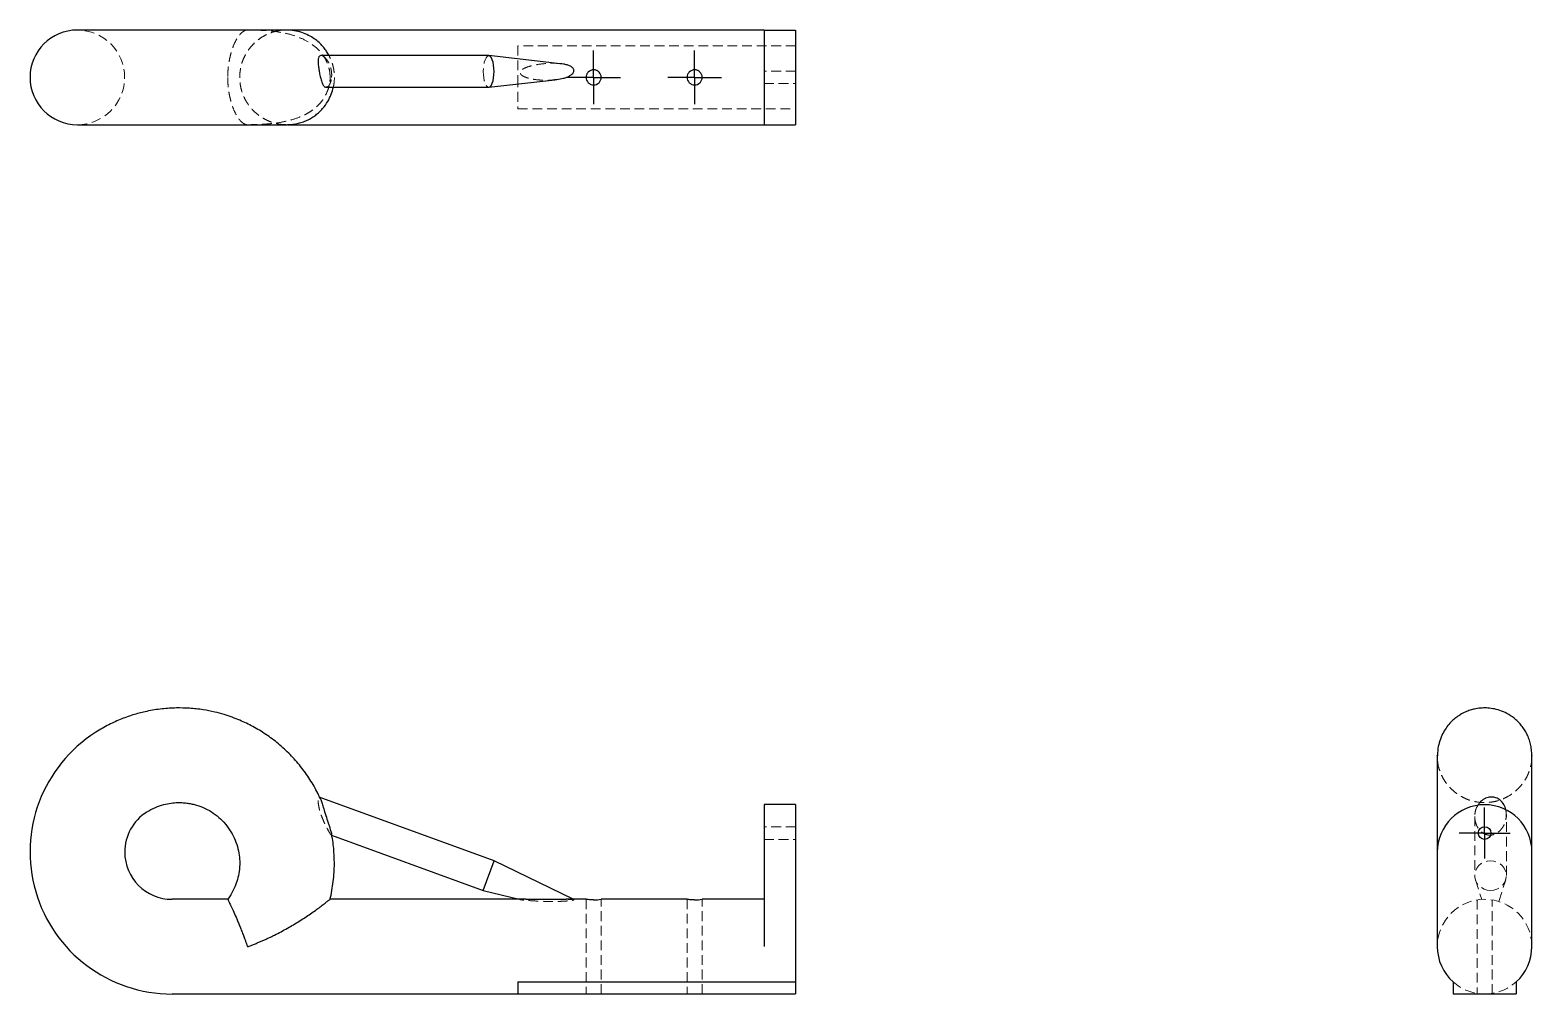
# Model space of a CAD drawing. Header units: millimetres. Extents: x 33 to 229, y 38 to 164.
import ezdxf

# ---------------------------------------------------------------- set-up
doc = ezdxf.new("R2010")
doc.units = ezdxf.units.MM
doc.linetypes.add('HIDDEN', pattern=[1.905, 1.27, -0.635])
doc.layers.add('10', color=7, linetype='Continuous')

# ---------------------------------------------------------------- blocks, each defined once
blk = doc.blocks.new('SW_CENTERMARKSYMBOL_0')
at = {"layer": '10', "color": 0}
for p, q in [((0, 2.5), (0, 3.49)), ((0, 0), (0, 2.5)), ((-2.5, 0), (-3.49, 0)), ((0, 0), (-2.5, 0)), ((0, 0), (0, -2.5)), ((0, 0), (2.5, 0)), ((2.5, 0), (3.49, 0)), ((0, -2.5), (0, -3.49))]:
    blk.add_line(p, q, dxfattribs=at)
blk = doc.blocks.new('SW_CENTERMARKSYMBOL_1')
at = {"layer": '10', "color": 0}
for p, q in [((0, 2.5), (0, 3.49)), ((0, 0), (0, 2.5)), ((-2.5, 0), (-3.49, 0)), ((0, 0), (-2.5, 0)), ((0, 0), (0, -2.5)), ((0, 0), (2.5, 0)), ((2.5, 0), (3.49, 0)), ((0, -2.5), (0, -3.49))]:
    blk.add_line(p, q, dxfattribs=at)
blk = doc.blocks.new('SW_CENTERMARKSYMBOL_2')
at = {"layer": '10', "color": 0}
for p, q in [((0, 2.5), (0, 3.32)), ((0, 0), (0, 2.5)), ((-2.5, 0), (-3.32, 0)), ((0, 0), (-2.5, 0)), ((0, 0), (0, -2.5)), ((0, 0), (2.5, 0)), ((2.5, 0), (3.32, 0)), ((0, -2.5), (0, -3.32))]:
    blk.add_line(p, q, dxfattribs=at)

msp = doc.modelspace()

# ---------------------------------------------------------------- linework, layer by layer
at = {"color": 7, "linetype": 'Continuous', "lineweight": 25}
for p, q in [((44.92, 164.18), (39.18, 164.18)), ((128.88, 164.18), (66.61, 164.18)), ((128.88, 164.18), (128.88, 151.82)), ((128.88, 164.18), (133, 164.18)), ((133, 164.18), (133, 151.82)), ((92.91, 160.84), (71.01, 160.84)), ((102.26, 159.79), (92.94, 160.84)), ((92.94, 156.72), (101.56, 157.68)), ((71.67, 156.72), (92.91, 156.72)), ((39.18, 151.82), (44.92, 151.82)), ((66.61, 151.82), (128.88, 151.82)), ((128.88, 151.82), (133, 151.82)), ((93.61, 55.66), (70.77, 63.97)), ((133, 62.99), (128.88, 62.99)), ((128.88, 62.99), (128.88, 56.8)), ((133, 62.99), (133, 56.8)), ((72.37, 59), (92.2, 51.78)), ((92.2, 51.78), (93.61, 55.66)), ((103.94, 50.62), (93.61, 55.66)), ((128.88, 56.8), (128.88, 44.44)), ((133, 56.8), (133, 44.44)), ((216.82, 56.8), (216.82, 44.44)), ((229.18, 44.44), (229.18, 56.8)), ((92.2, 51.78), (96.87, 50.62)), ((58.82, 50.62), (51.55, 50.62)), ((97.77, 50.62), (72.2, 50.62)), ((105.63, 50.62), (103.03, 50.62)), ((118.82, 50.62), (107.61, 50.62)), ((128.88, 50.62), (120.8, 50.62)), ((133, 44.44), (133, 39.83)), ((96.73, 39.83), (133, 39.83)), ((96.73, 39.83), (96.73, 38.26)), ((133, 39.83), (133, 38.26)), ((218.88, 39.83), (218.88, 38.26)), ((227.12, 39.83), (227.12, 38.26)), ((51.55, 38.26), (96.73, 38.26)), ((96.73, 38.26), (133, 38.26)), ((218.88, 38.26), (227.12, 38.26))]:
    msp.add_line(p, q, dxfattribs=at)
at = {"color": 7, "linetype": 'HIDDEN', "lineweight": 18}
for p, q in [((133, 162.12), (96.73, 162.12)), ((96.73, 162.12), (96.73, 158)), ((96.73, 158), (96.73, 153.88)), ((133, 158.83), (128.88, 158.83)), ((128.88, 157.18), (133, 157.18)), ((96.73, 153.88), (133, 153.88)), ((221.72, 61.45), (221.72, 53.72)), ((225.84, 53.72), (225.84, 61.69)), ((133, 60.1), (128.88, 60.1)), ((128.88, 58.45), (133, 58.45)), ((221.8, 53.16), (222.62, 50.61)), ((224.84, 50.34), (225.75, 53.16)), ((96.87, 50.62), (97.06, 50.57)), ((104.04, 50.57), (103.94, 50.62)), ((105.63, 50.62), (105.63, 38.26)), ((107.61, 38.26), (107.61, 50.62)), ((118.82, 50.62), (118.82, 38.26)), ((120.8, 38.26), (120.8, 50.62)), ((222.01, 50.54), (222.01, 38.26)), ((223.99, 38.26), (223.99, 50.54))]:
    msp.add_line(p, q, dxfattribs=at)
at = {"color": 7, "linetype": 'HIDDEN', "lineweight": 18, "flags": 128}
for points in [[(92.91, 160.84), (92.84, 160.83), (92.69, 160.74), (92.56, 160.56), (92.44, 160.31), (92.34, 159.99), (92.27, 159.61), (92.22, 159.2), (92.2, 158.78)], [(92.2, 158.78), (92.22, 158.35), (92.27, 157.94), (92.34, 157.57), (92.44, 157.24), (92.56, 156.99), (92.69, 156.82), (92.84, 156.73), (92.91, 156.72)], [(223.78, 51.78), (223.35, 51.83), (222.94, 51.95), (222.57, 52.15), (222.24, 52.42), (221.99, 52.75), (221.82, 53.12), (221.73, 53.52), (221.73, 53.92), (221.82, 54.32), (221.99, 54.69), (222.24, 55.02), (222.57, 55.29), (222.94, 55.49), (223.35, 55.62), (223.78, 55.66), (224.2, 55.62), (224.61, 55.49), (224.99, 55.29), (225.31, 55.02), (225.56, 54.69), (225.74, 54.32), (225.83, 53.92), (225.83, 53.52), (225.74, 53.12), (225.56, 52.75), (225.31, 52.42), (224.99, 52.15), (224.61, 51.95), (224.2, 51.83), (223.78, 51.78)]]:
    msp.add_lwpolyline(points, dxfattribs=at)
at = {"color": 7, "linetype": 'Continuous', "lineweight": 25, "flags": 128}
msp.add_lwpolyline([(92.91, 156.72), (92.98, 156.73), (93.13, 156.82), (93.26, 156.99), (93.38, 157.24), (93.48, 157.57), (93.55, 157.94), (93.6, 158.35), (93.61, 158.78), (93.6, 159.2), (93.55, 159.61), (93.48, 159.99), (93.38, 160.31), (93.26, 160.56), (93.13, 160.74), (92.98, 160.83), (92.91, 160.84)], dxfattribs=at)
at = {"color": 7, "linetype": 'Continuous', "lineweight": 25}
msp.add_circle((223, 59.28), 0.824, dxfattribs=at)
for centre, radius, start, end in [((39.18, 158), 6.18, 90, 270), ((51.55, 56.8), 18.55, 122.4233, 270), ((223, 56.8), 6.18, 0, 180), ((51.55, 56.8), 6.18, 122.4233, 180), ((51.55, 56.8), 6.18, 180, 270), ((100.4, 498.86), 448.24, 269.664, 270.336), ((106.61, 56.8), 6.26, 270.0578, 279.1491), ((119.8, 56.8), 6.26, 270.0578, 279.1491), ((223, 44.44), 6.18, 180, 228.1897), ((223, 44.44), 6.18, 311.8103, 0)]:
    msp.add_arc(centre, radius, start, end, dxfattribs=at)
at = {"color": 7, "linetype": 'HIDDEN', "lineweight": 18}
for centre, start, end in [((39.18, 158), 270, 90), ((223, 44.44), 0, 180), ((223, 44.44), 228.1897, 270), ((223, 44.44), 270, 311.8103)]:
    msp.add_arc(centre, 6.18, start, end, dxfattribs=at)
at = {"color": 7, "linetype": 'Continuous', "lineweight": 25}
for points, knots in [([(66.56, 164.18), (66.55, 164.18), (66.52, 164.18), (66.25, 164.18), (65.82, 164.18), (65.22, 164.18), (64.49, 164.18), (63.77, 164.18), (63.09, 164.18), (62.46, 164.18), (61.82, 164.18), (61.11, 164.18), (60.35, 164.18), (59.39, 164.18), (58.22, 164.18), (56.84, 164.18), (55.44, 164.18), (54.14, 164.18), (52.9, 164.18), (51.63, 164.18), (50.3, 164.18), (48.96, 164.18), (47.65, 164.18), (46.27, 164.18), (45.38, 164.18), (44.92, 164.18)], [0, 0, 0, 0, 0.052454, 0.105357, 0.153865, 0.211692, 0.261708, 0.303911, 0.338297, 0.367007, 0.396281, 0.426517, 0.457716, 0.489878, 0.539429, 0.58844, 0.636631, 0.684003, 0.718935, 0.76096, 0.810074, 0.851572, 0.89706, 0.946538, 1, 1, 1, 1]), ([(72.06, 160.84), (72.03, 160.89), (71.92, 161.13), (71.65, 161.53), (71.25, 162.06), (70.74, 162.58), (70.12, 163.08), (69.37, 163.52), (68.49, 163.88), (67.5, 164.14), (66.79, 164.17), (66.43, 164.18)], [0, 0, 0, 0, 0.025517, 0.109073, 0.203022, 0.308269, 0.425227, 0.553796, 0.693342, 0.842664, 1, 1, 1, 1]), ([(71.01, 160.84), (71.01, 160.84), (70.93, 160.85), (70.8, 160.78), (70.66, 160.55), (70.62, 160.09), (70.66, 159.5), (70.73, 159.05), (70.8, 158.59), (70.86, 158.29), (70.97, 157.81), (71.1, 157.36), (71.3, 156.93), (71.5, 156.71), (71.63, 156.74), (71.67, 156.75)], [0, 0, 0, 0, 0.003203, 0.090265, 0.194182, 0.298811, 0.388492, 0.471211, 0.48706, 0.580971, 0.601518, 0.711422, 0.820887, 0.944048, 1, 1, 1, 1]), ([(103.03, 158), (103.16, 158.06), (103.43, 158.16), (103.75, 158.37), (103.96, 158.58), (104.05, 158.76), (104.06, 158.94), (104.01, 159.1), (103.86, 159.29), (103.56, 159.48), (103.15, 159.63), (102.7, 159.74), (102.4, 159.77), (102.26, 159.78)], [0, 0, 0, 0, 0.120349, 0.244037, 0.313869, 0.366622, 0.411136, 0.455665, 0.512878, 0.611661, 0.745047, 0.88215, 1, 1, 1, 1]), ([(106.62, 157.01), (106.49, 157.01), (106.36, 157.04), (106.12, 157.14), (106.01, 157.21), (105.74, 157.48), (105.63, 157.74), (105.63, 158.13), (105.66, 158.26), (105.76, 158.5), (105.83, 158.61), (106.1, 158.88), (106.36, 158.99), (106.75, 158.99), (106.88, 158.97), (107.12, 158.87), (107.23, 158.79), (107.5, 158.52), (107.61, 158.26), (107.61, 157.87), (107.58, 157.74), (107.48, 157.5), (107.41, 157.39), (107.14, 157.12), (106.88, 157.01), (106.62, 157.01)], [0, 0, 0, 0, 0.0625, 0.0625, 0.125, 0.125, 0.25, 0.25, 0.3125, 0.3125, 0.375, 0.375, 0.5, 0.5, 0.5625, 0.5625, 0.625, 0.625, 0.75, 0.75, 0.8125, 0.8125, 0.875, 0.875, 1, 1, 1, 1]), ([(119.81, 157.01), (119.68, 157.01), (119.55, 157.04), (119.31, 157.14), (119.2, 157.21), (118.93, 157.48), (118.82, 157.74), (118.82, 158.13), (118.85, 158.26), (118.95, 158.5), (119.02, 158.61), (119.29, 158.88), (119.55, 158.99), (119.94, 158.99), (120.07, 158.97), (120.31, 158.87), (120.42, 158.79), (120.69, 158.52), (120.8, 158.26), (120.8, 157.87), (120.77, 157.74), (120.67, 157.5), (120.6, 157.39), (120.33, 157.12), (120.07, 157.01), (119.81, 157.01)], [0, 0, 0, 0, 0.0625, 0.0625, 0.125, 0.125, 0.25, 0.25, 0.3125, 0.3125, 0.375, 0.375, 0.5, 0.5, 0.5625, 0.5625, 0.625, 0.625, 0.75, 0.75, 0.8125, 0.8125, 0.875, 0.875, 1, 1, 1, 1]), ([(101.56, 157.71), (101.87, 157.74), (102.37, 157.79), (102.85, 157.94), (103.03, 158)], [0, 0, 0, 0, 0.622718, 1, 1, 1, 1]), ([(66.43, 151.82), (66.67, 151.83), (67.16, 151.84), (67.87, 151.95), (68.54, 152.13), (69.18, 152.38), (69.77, 152.7), (70.31, 153.06), (70.79, 153.47), (71.35, 154.05), (71.91, 154.81), (72.35, 155.76), (72.57, 156.4), (72.62, 156.72), (72.62, 156.72)], [0, 0, 0, 0, 0.097665, 0.190904, 0.279222, 0.362334, 0.440286, 0.513594, 0.583383, 0.650816, 0.777977, 0.894377, 0.999828, 1, 1, 1, 1]), ([(44.92, 151.82), (45.38, 151.82), (46.27, 151.82), (47.65, 151.82), (48.96, 151.82), (50.3, 151.82), (51.63, 151.82), (52.9, 151.82), (54.14, 151.82), (55.44, 151.82), (56.84, 151.82), (58.22, 151.82), (59.39, 151.82), (60.35, 151.82), (61.11, 151.82), (61.82, 151.82), (62.46, 151.82), (63.09, 151.82), (63.77, 151.82), (64.49, 151.82), (65.22, 151.82), (65.82, 151.82), (66.25, 151.82), (66.52, 151.82), (66.55, 151.82), (66.56, 151.82)], [0, 0, 0, 0, 0.0534623, 0.1029398, 0.1484276, 0.1899261, 0.2390402, 0.2810652, 0.3159966, 0.363369, 0.4115597, 0.4605705, 0.5101219, 0.5422839, 0.5734826, 0.6037191, 0.6329931, 0.6617032, 0.6960894, 0.738292, 0.7883082, 0.8461348, 0.8946433, 0.9475457, 1, 1, 1, 1]), ([(70.9, 63.74), (70.8, 63.99), (70.42, 64.87), (69.58, 66.29), (68.38, 67.99), (66.99, 69.55), (65.47, 70.96), (63.84, 72.18), (62.15, 73.2), (60.66, 73.92), (59.4, 74.41), (58.31, 74.78), (57.04, 75.12), (55.53, 75.42), (53.85, 75.6), (52.06, 75.64), (50.19, 75.53), (48.36, 75.23), (46.6, 74.78), (44.94, 74.2), (43.25, 73.44), (42.16, 72.79), (41.6, 72.46)], [0, 0, 0, 0, 0.022824, 0.082871, 0.142919, 0.202966, 0.263015, 0.322339, 0.379229, 0.43361, 0.465043, 0.496328, 0.533605, 0.578219, 0.630169, 0.679069, 0.733061, 0.792146, 0.839811, 0.890343, 0.94374, 1, 1, 1, 1]), ([(229.18, 69.2), (229.18, 69.46), (229.16, 69.96), (229.05, 70.7), (228.87, 71.39), (228.62, 72.03), (228.31, 72.63), (227.94, 73.17), (227.53, 73.66), (226.96, 74.22), (226.2, 74.77), (225.24, 75.23), (224.33, 75.5), (223.47, 75.62), (222.65, 75.63), (221.92, 75.54), (221.24, 75.38), (220.62, 75.16), (220.02, 74.87), (219.47, 74.52), (218.94, 74.12), (218.42, 73.61), (217.93, 72.97), (217.48, 72.21), (217.12, 71.32), (216.87, 70.3), (216.84, 69.57), (216.82, 69.2)], [0, 0, 0, 0, 0.046812, 0.09085, 0.131846, 0.169652, 0.204327, 0.23625, 0.26623, 0.295158, 0.34971, 0.399645, 0.444883, 0.48551, 0.522165, 0.561647, 0.590513, 0.62151, 0.655113, 0.683855, 0.716501, 0.75343, 0.794787, 0.840503, 0.8903, 0.943691, 1, 1, 1, 1]), ([(216.82, 69.43), (216.82, 69.43), (216.82, 69.45), (216.82, 69.34), (216.82, 69.05), (216.82, 68.54), (216.82, 67.94), (216.82, 67.31), (216.82, 66.71), (216.82, 65.98), (216.82, 65.02), (216.82, 63.71), (216.82, 62.21), (216.82, 60.56), (216.82, 58.81), (216.82, 57.56), (216.82, 56.9), (216.82, 56.85)], [0, 0, 0, 0, 0.016943, 0.08232, 0.172353, 0.252804, 0.323667, 0.384937, 0.436613, 0.478699, 0.556407, 0.638835, 0.725958, 0.814975, 0.90399, 0.992972, 1, 1, 1, 1]), ([(229.18, 56.85), (229.18, 56.9), (229.18, 57.56), (229.18, 58.81), (229.18, 60.56), (229.18, 62.21), (229.18, 63.71), (229.18, 65.02), (229.18, 65.98), (229.18, 66.71), (229.18, 67.31), (229.18, 67.94), (229.18, 68.54), (229.18, 69.05), (229.18, 69.34), (229.18, 69.45), (229.18, 69.43), (229.18, 69.43)], [0, 0, 0, 0, 0.007028, 0.09601, 0.185025, 0.274042, 0.361165, 0.443593, 0.521301, 0.563387, 0.615063, 0.676333, 0.747196, 0.827647, 0.91768, 0.983057, 1, 1, 1, 1]), ([(48.23, 62.02), (48.61, 62.24), (49.31, 62.64), (50.41, 63.01), (51.39, 63.2), (52.25, 63.27), (52.98, 63.25), (53.61, 63.18), (54.19, 63.08), (54.96, 62.88), (55.9, 62.51), (56.96, 61.91), (57.91, 61.14), (58.74, 60.23), (59.42, 59.21), (59.92, 58.1), (60.25, 56.97), (60.38, 55.97), (60.4, 55.09), (60.33, 54.2), (60.12, 53.22), (59.76, 52.19), (59.38, 51.44), (59.05, 50.94), (58.92, 50.74), (58.84, 50.64), (58.82, 50.62)], [0, 0, 0, 0, 0.058644, 0.110848, 0.156604, 0.195911, 0.228767, 0.255922, 0.282464, 0.309336, 0.364037, 0.419659, 0.475315, 0.53097, 0.586625, 0.642282, 0.696587, 0.747286, 0.779151, 0.817715, 0.868552, 0.91475, 0.967847, 0.982213, 0.997011, 1, 1, 1, 1]), ([(70.93, 63.75), (70.98, 63.61), (71.1, 63.32), (71.3, 62.63), (71.56, 61.8), (71.81, 61.01), (72.03, 60.36), (72.19, 59.85), (72.33, 59.42), (72.37, 59.23), (72.39, 59.16)], [0, 0, 0, 0, 0.1376136, 0.2749547, 0.4294803, 0.6066126, 0.7015387, 0.7997407, 0.9216248, 1, 1, 1, 1]), ([(225.77, 62.29), (225.77, 62.29), (225.75, 62.54), (225.54, 63.01), (225.09, 63.58), (224.5, 63.91), (224.05, 63.98), (223.59, 63.97), (223.29, 63.89), (222.81, 63.67), (222.42, 63.39), (222.22, 63.03), (222.14, 62.9)], [0, 0, 0, 0, 0.004711, 0.155084, 0.306488, 0.436261, 0.555959, 0.578895, 0.714789, 0.744521, 0.903559, 1, 1, 1, 1]), ([(72.19, 50.62), (72.21, 50.71), (72.34, 51.19), (72.49, 52.06), (72.66, 53.25), (72.77, 54.73), (72.74, 56.5), (72.61, 58.08), (72.41, 58.95), (72.37, 59.15)], [0, 0, 0, 0, 0.032813, 0.170771, 0.310035, 0.450599, 0.687709, 0.928387, 1, 1, 1, 1]), ([(58.82, 50.62), (58.82, 50.62), (58.82, 50.62), (58.83, 50.61), (58.84, 50.59), (58.85, 50.57), (58.87, 50.54), (58.9, 50.47), (58.96, 50.35), (59.06, 50.14), (59.2, 49.86), (59.4, 49.43), (59.7, 48.77), (60.04, 47.98), (60.32, 47.3), (60.54, 46.75), (60.76, 46.19), (60.96, 45.67), (61.12, 45.22), (61.27, 44.83), (61.36, 44.57), (61.41, 44.44)], [0, 0, 0, 0, 0.020347, 0.040898, 0.061632, 0.08253, 0.103567, 0.12472, 0.185422, 0.249836, 0.309699, 0.375152, 0.499841, 0.624819, 0.687133, 0.749894, 0.816233, 0.874596, 0.917862, 0.959699, 1, 1, 1, 1]), ([(61.41, 44.44), (61.56, 44.49), (61.86, 44.61), (62.32, 44.78), (62.76, 44.96), (63.21, 45.15), (63.64, 45.34), (64.07, 45.53), (64.5, 45.73), (65.36, 46.16), (66.61, 46.82), (67.94, 47.62), (68.92, 48.25), (69.65, 48.74), (70.31, 49.2), (70.92, 49.65), (71.44, 50.04), (71.79, 50.31), (71.99, 50.46), (72.1, 50.54), (72.16, 50.59), (72.19, 50.62), (72.19, 50.62), (72.2, 50.62)], [0, 0, 0, 0, 0.031905, 0.063626, 0.095168, 0.126531, 0.157714, 0.188713, 0.219523, 0.250136, 0.378888, 0.49912, 0.563328, 0.624177, 0.68873, 0.749054, 0.814001, 0.87439, 0.9062, 0.937168, 0.95826, 0.979207, 1, 1, 1, 1]), ([(106.62, 50.54), (106.49, 50.54), (106.36, 50.55), (106.12, 50.56), (106.01, 50.57), (105.74, 50.6), (105.63, 50.62), (105.63, 50.62)], [0, 0, 0, 0, 0.25, 0.25, 0.5, 0.5, 1, 1, 1, 1]), ([(119.81, 50.54), (119.7, 50.54), (119.48, 50.55), (119.18, 50.57), (118.96, 50.6), (118.84, 50.62), (118.81, 50.62), (118.84, 50.62), (118.85, 50.62)], [0, 0, 0, 0, 0.1898074, 0.3795556, 0.5708373, 0.7631485, 0.8918827, 1, 1, 1, 1])]:
    msp.add_open_spline(points, degree=3, knots=knots, dxfattribs=at)
at = {"color": 7, "linetype": 'HIDDEN', "lineweight": 18}
for points, knots in [([(61.41, 164.18), (61.38, 164.18), (61.32, 164.18), (61.24, 164.17), (61.15, 164.15), (61.06, 164.11), (60.94, 164.06), (60.76, 163.94), (60.54, 163.75), (60.32, 163.5), (60.04, 163.1), (59.7, 162.48), (59.4, 161.7), (59.2, 161), (59.07, 160.44), (58.96, 159.86), (58.89, 159.32), (58.85, 158.84), (58.83, 158.42), (58.83, 158.14), (58.82, 158)], [0, 0, 0, 0, 0.023893, 0.048339, 0.073332, 0.098842, 0.124844, 0.183131, 0.249313, 0.312227, 0.374626, 0.499485, 0.624394, 0.689796, 0.749614, 0.813853, 0.874396, 0.916892, 0.95882, 1, 1, 1, 1]), ([(66.43, 151.82), (66.23, 151.83), (65.85, 151.84), (65.21, 151.95), (64.57, 152.13), (63.95, 152.39), (63.37, 152.7), (62.83, 153.07), (62.35, 153.47), (61.79, 154.05), (61.24, 154.81), (60.78, 155.76), (60.51, 156.68), (60.39, 157.53), (60.38, 158.35), (60.47, 159.09), (60.63, 159.77), (60.85, 160.39), (61.14, 160.98), (61.48, 161.53), (61.88, 162.05), (62.39, 162.58), (63, 163.08), (63.72, 163.53), (64.56, 163.89), (65.48, 164.14), (66.1, 164.17), (66.43, 164.18)], [0, 0, 0, 0, 0.0430692, 0.0831213, 0.1206678, 0.1561609, 0.18998, 0.2224317, 0.25376, 0.2840682, 0.3412223, 0.3935397, 0.4409362, 0.4835012, 0.5219054, 0.5632707, 0.593514, 0.6259895, 0.6611732, 0.6908015, 0.7236879, 0.7601039, 0.8002725, 0.8443466, 0.8923846, 0.9443295, 1, 1, 1, 1]), ([(72.2, 158), (72.19, 158.07), (72.19, 158.19), (72.18, 158.39), (72.16, 158.58), (72.14, 158.77), (72.09, 159.05), (71.99, 159.42), (71.84, 159.86), (71.65, 160.27), (71.35, 160.8), (70.73, 161.62), (69.64, 162.52), (68.18, 163.25), (66.6, 163.74), (65.22, 163.98), (64.06, 164.09), (63.19, 164.15), (62.3, 164.18), (61.71, 164.18), (61.41, 164.18)], [0, 0, 0, 0, 0.012523, 0.025104, 0.037741, 0.050433, 0.063177, 0.094231, 0.12614, 0.157039, 0.189048, 0.251636, 0.377307, 0.502194, 0.621863, 0.749956, 0.811931, 0.87499, 0.937353, 1, 1, 1, 1]), ([(72.39, 158), (72.4, 158.16), (72.41, 158.41), (72.36, 158.88), (72.25, 159.37), (72.07, 159.82), (71.88, 160.16), (71.67, 160.44), (71.44, 160.66), (71.21, 160.81), (71.07, 160.83), (71.01, 160.84)], [0, 0, 0, 0, 0.106611, 0.167548, 0.295279, 0.422073, 0.520293, 0.621281, 0.747828, 0.878034, 1, 1, 1, 1]), ([(72.62, 156.72), (72.67, 157), (72.76, 157.53), (72.76, 158.35), (72.67, 159.09), (72.51, 159.77), (72.31, 160.33), (72.13, 160.68), (72.06, 160.84)], [0, 0, 0, 0, 0.201325, 0.383299, 0.579305, 0.722611, 0.876493, 1, 1, 1, 1]), ([(102.26, 159.78), (102.16, 159.8), (101.83, 159.84), (101, 159.85), (99.9, 159.79), (98.8, 159.6), (98.07, 159.4), (97.59, 159.21), (97.3, 159.05), (97.13, 158.89), (97.05, 158.76), (97.02, 158.67), (97.02, 158.56), (97.07, 158.44), (97.21, 158.28), (97.46, 158.13), (97.98, 157.91), (98.76, 157.73), (99.89, 157.62), (100.83, 157.59), (101.42, 157.68), (101.56, 157.71)], [0, 0, 0, 0, 0.027811, 0.096041, 0.235873, 0.344179, 0.41719, 0.453685, 0.490825, 0.513583, 0.520729, 0.5324, 0.542239, 0.552046, 0.568559, 0.60157, 0.634029, 0.731071, 0.830405, 0.958844, 1, 1, 1, 1]), ([(58.82, 158), (58.82, 157.93), (58.82, 157.8), (58.83, 157.59), (58.84, 157.38), (58.85, 157.17), (58.87, 156.96), (58.9, 156.62), (58.96, 156.15), (59.06, 155.57), (59.2, 155.01), (59.4, 154.31), (59.7, 153.53), (60.04, 152.91), (60.32, 152.51), (60.54, 152.26), (60.76, 152.06), (60.96, 151.94), (61.12, 151.86), (61.27, 151.83), (61.36, 151.82), (61.41, 151.82)], [0, 0, 0, 0, 0.020347, 0.040898, 0.061632, 0.08253, 0.103567, 0.12472, 0.185422, 0.249836, 0.309699, 0.375152, 0.499841, 0.624819, 0.687133, 0.749894, 0.816233, 0.874596, 0.917862, 0.959699, 1, 1, 1, 1]), ([(61.41, 151.82), (61.56, 151.82), (61.86, 151.82), (62.32, 151.83), (62.76, 151.84), (63.21, 151.86), (63.64, 151.88), (64.07, 151.92), (64.5, 151.96), (65.36, 152.05), (66.61, 152.27), (67.94, 152.68), (68.92, 153.12), (69.65, 153.54), (70.31, 154.04), (70.92, 154.64), (71.44, 155.34), (71.79, 156.02), (71.99, 156.59), (72.1, 157), (72.16, 157.36), (72.19, 157.68), (72.19, 157.9), (72.2, 158)], [0, 0, 0, 0, 0.031905, 0.063626, 0.095168, 0.126531, 0.157714, 0.188713, 0.219523, 0.250136, 0.378888, 0.49912, 0.563328, 0.624177, 0.68873, 0.749054, 0.814001, 0.87439, 0.9062, 0.937168, 0.95826, 0.979207, 1, 1, 1, 1]), ([(71.67, 156.75), (71.73, 156.75), (71.85, 156.74), (72.03, 156.91), (72.19, 157.17), (72.33, 157.54), (72.37, 157.87), (72.39, 158)], [0, 0, 0, 0, 0.213727, 0.403458, 0.599737, 0.84335, 1, 1, 1, 1]), ([(229.18, 69.2), (229.18, 69.02), (229.17, 68.68), (229.05, 68.06), (228.87, 67.44), (228.62, 66.82), (228.31, 66.24), (227.94, 65.7), (227.53, 65.22), (226.96, 64.66), (226.2, 64.11), (225.24, 63.65), (224.33, 63.38), (223.47, 63.26), (222.65, 63.25), (221.92, 63.34), (221.24, 63.5), (220.62, 63.72), (220.03, 64.01), (219.47, 64.35), (218.95, 64.75), (218.43, 65.25), (217.93, 65.86), (217.48, 66.58), (217.12, 67.4), (216.87, 68.3), (216.84, 68.89), (216.82, 69.2)], [0, 0, 0, 0, 0.046949, 0.08953, 0.128484, 0.164515, 0.198263, 0.230279, 0.261025, 0.290758, 0.346826, 0.39815, 0.444647, 0.486403, 0.524078, 0.564658, 0.594327, 0.626186, 0.660704, 0.689815, 0.722216, 0.758227, 0.798128, 0.842143, 0.890429, 0.943055, 1, 1, 1, 1]), ([(72.39, 59.16), (72.4, 59.1), (72.41, 59.01), (72.36, 58.99), (72.25, 59.11), (72.07, 59.4), (71.88, 59.74), (71.67, 60.13), (71.44, 60.6), (71.21, 61.14), (70.99, 61.72), (70.8, 62.35), (70.66, 63.01), (70.62, 63.58), (70.66, 63.91), (70.73, 63.98), (70.8, 63.97), (70.86, 63.88), (70.92, 63.78), (70.93, 63.75), (70.93, 63.75)], [0, 0, 0, 0, 0.055859, 0.087787, 0.154711, 0.221145, 0.272607, 0.32552, 0.391824, 0.460046, 0.526484, 0.595361, 0.677571, 0.760346, 0.831294, 0.896735, 0.909274, 0.983569, 0.999824, 1, 1, 1, 1]), ([(222.14, 62.9), (222.08, 62.82), (221.86, 62.5), (221.7, 61.79), (221.71, 61.01), (221.91, 60.36), (222.17, 59.85), (222.54, 59.42), (222.87, 59.23), (223, 59.16)], [0, 0, 0, 0, 0.068983, 0.267407, 0.494859, 0.616752, 0.742851, 0.89936, 1, 1, 1, 1]), ([(223, 59.16), (223.16, 59.1), (223.41, 59.01), (223.88, 58.99), (224.37, 59.11), (224.82, 59.4), (225.16, 59.74), (225.44, 60.13), (225.66, 60.6), (225.8, 61.14), (225.86, 61.71), (225.8, 62.1), (225.77, 62.29)], [0, 0, 0, 0, 0.094231, 0.148092, 0.26099, 0.373061, 0.459875, 0.549137, 0.660989, 0.776075, 0.888153, 1, 1, 1, 1]), ([(103.03, 50.62), (103.23, 50.62), (103.42, 50.62), (103.69, 50.61), (103.78, 50.61), (103.93, 50.6), (103.99, 50.59), (104.05, 50.57), (104.05, 50.56), (104.05, 50.55), (104.04, 50.54), (103.97, 50.51), (103.9, 50.5), (103.73, 50.47), (103.64, 50.46), (103.45, 50.43), (103.35, 50.42), (103.05, 50.4), (102.84, 50.38), (102.42, 50.36), (102.21, 50.35), (101.58, 50.34), (101.16, 50.34), (100.31, 50.35), (99.89, 50.36), (99.05, 50.4), (98.63, 50.42), (98.02, 50.47), (97.82, 50.48), (97.53, 50.51), (97.44, 50.52), (97.26, 50.54), (97.18, 50.55), (97.08, 50.57), (97.05, 50.57), (97.02, 50.59), (97.02, 50.59), (97.04, 50.6), (97.07, 50.61), (97.13, 50.61), (97.17, 50.61), (97.29, 50.62), (97.38, 50.62), (97.57, 50.62), (97.67, 50.62), (97.77, 50.62)], [0, 0, 0, 0, 0.0625, 0.0625, 0.09375, 0.09375, 0.125, 0.125, 0.140625, 0.140625, 0.15625, 0.15625, 0.1875, 0.1875, 0.21875, 0.21875, 0.25, 0.25, 0.3125, 0.3125, 0.375, 0.375, 0.5, 0.5, 0.625, 0.625, 0.75, 0.75, 0.8125, 0.8125, 0.84375, 0.84375, 0.875, 0.875, 0.890625, 0.890625, 0.90625, 0.90625, 0.921875, 0.921875, 0.9375, 0.9375, 0.96875, 0.96875, 1, 1, 1, 1])]:
    msp.add_open_spline(points, degree=3, knots=knots, dxfattribs=at)

# ---------------------------------------------------------------- block references
at = {"layer": '10'}
for name, p in [('SW_CENTERMARKSYMBOL_1', (106.62, 158)), ('SW_CENTERMARKSYMBOL_0', (119.81, 158)), ('SW_CENTERMARKSYMBOL_2', (223, 59.28))]:
    msp.add_blockref(name, p, dxfattribs=at)

doc.saveas('drawing.dxf')
